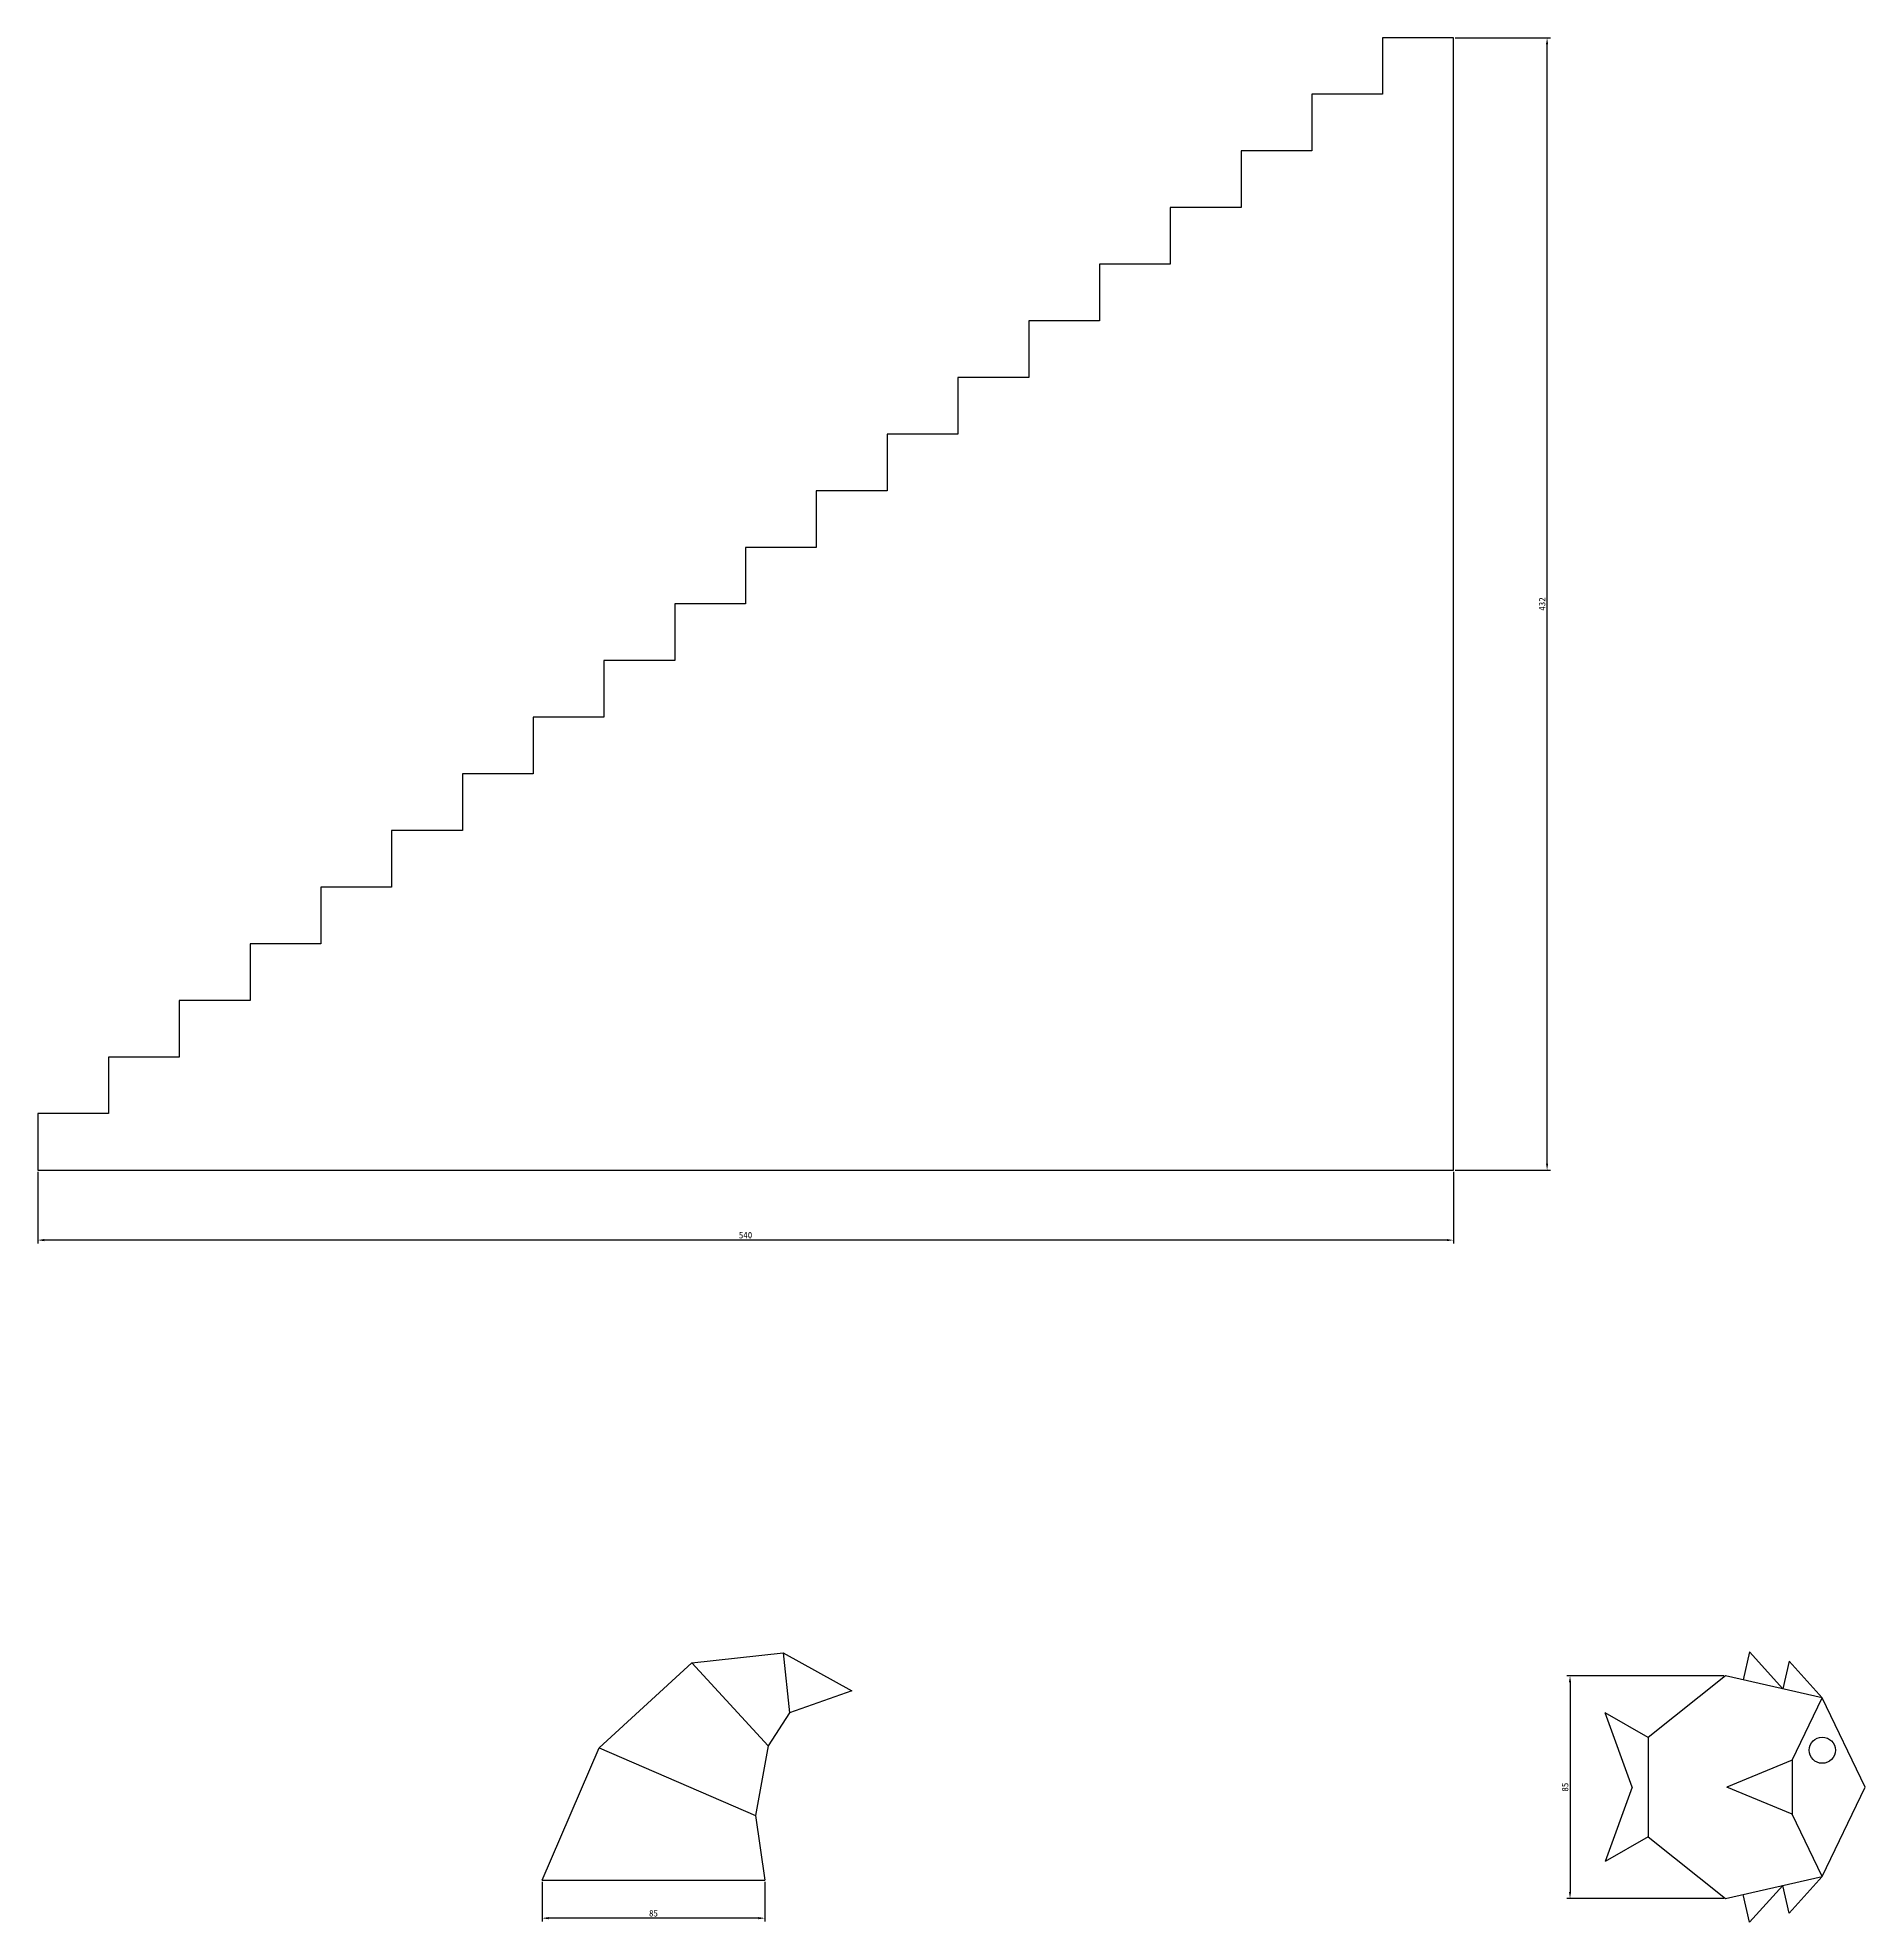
# Model space of a CAD drawing. Header units: millimetres. Extents: x 244 to 4336, y 1055 to 3448.
# Drawn here: x 2161 to 2859, y 2416 to 3135 of the extents above; entities that cross this region are included whole.
import ezdxf

# ---------------------------------------------------------------- set-up
doc = ezdxf.new("R2010")
doc.units = ezdxf.units.MM
doc.header["$LTSCALE"] = 0.5
doc.layers.add('DIM', color=1, linetype='Continuous')
doc.layers.add('STR', color=4, linetype='Continuous')
doc.dimstyles.new('ISO-25', dxfattribs={"dimtxt": 2.5, "dimasz": 2.5, "dimexe": 1.25, "dimexo": 0.625, "dimtad": 1, "dimtxsty": 'Standard', "dimcen": 2.5, "dimadec": 0, "dimazin": 0, "dimtfac": 1, "dimtmove": 0, "dimatfit": 3, "dimfxl": 1, "dimarcsym": 0})

# ---------------------------------------------------------------- blocks, each defined once
blk = doc.blocks.new('*D24')
at = {"layer": 'Defpoints', "color": 0, "transparency": 16777216}
for p in [(2161.42, 2702.55), (2701.42, 2702.55), (2161.42, 2675.92)]:
    blk.add_point(p, dxfattribs=at)
at = {"layer": 'DIM', "color": 0, "lineweight": -2, "transparency": 16777216}
for p, q in [((2161.42, 2701.93), (2161.42, 2674.67)), ((2701.42, 2701.93), (2701.42, 2674.67)), ((2698.92, 2675.92), (2163.92, 2675.92))]:
    blk.add_line(p, q, dxfattribs=at)
at = {"layer": 'DIM', "color": 0, "transparency": 16777216}
for points in [[(2163.92, 2676.34), (2163.92, 2675.51), (2161.42, 2675.92)], [(2698.92, 2676.34), (2698.92, 2675.51), (2701.42, 2675.92)]]:
    blk.add_solid(points, dxfattribs=at)
at = {"layer": 'DIM', "color": 0, "transparency": 16777216, "insert": (2431.42, 2677.8), "char_height": 2.5, "attachment_point": 5}
blk.add_mtext('540', dxfattribs=at)
blk = doc.blocks.new('*D25')
at = {"layer": 'Defpoints', "color": 0, "transparency": 16777216}
for p in [(2701.42, 3134.55), (2737.15, 3134.55), (2701.42, 2702.55)]:
    blk.add_point(p, dxfattribs=at)
at = {"layer": 'DIM', "color": 0, "lineweight": -2, "transparency": 16777216}
for p, q in [((2702.04, 3134.55), (2738.4, 3134.55)), ((2737.15, 2705.05), (2737.15, 3132.05)), ((2702.04, 2702.55), (2738.4, 2702.55))]:
    blk.add_line(p, q, dxfattribs=at)
at = {"layer": 'DIM', "color": 0, "transparency": 16777216}
for points in [[(2736.73, 3132.05), (2737.56, 3132.05), (2737.15, 3134.55)], [(2736.73, 2705.05), (2737.56, 2705.05), (2737.15, 2702.55)]]:
    blk.add_solid(points, dxfattribs=at)
at = {"layer": 'DIM', "color": 0, "transparency": 16777216, "insert": (2735.27, 2918.55), "char_height": 2.5, "attachment_point": 5, "rotation": 90}
blk.add_mtext('432', dxfattribs=at)
blk = doc.blocks.new('*D43')
at = {"layer": 'Defpoints', "color": 0, "transparency": 16777216}
for p in [(2805.24, 2509.77), (2745.9, 2424.77), (2805.24, 2424.77)]:
    blk.add_point(p, dxfattribs=at)
at = {"layer": 'DIM', "color": 0, "lineweight": -2, "transparency": 16777216}
for p, q in [((2804.61, 2509.77), (2744.65, 2509.77)), ((2745.9, 2507.27), (2745.9, 2427.27)), ((2804.61, 2424.77), (2744.65, 2424.77))]:
    blk.add_line(p, q, dxfattribs=at)
at = {"layer": 'DIM', "color": 0, "transparency": 16777216}
for points in [[(2745.48, 2507.27), (2746.32, 2507.27), (2745.9, 2509.77)], [(2745.48, 2427.27), (2746.32, 2427.27), (2745.9, 2424.77)]]:
    blk.add_solid(points, dxfattribs=at)
at = {"layer": 'DIM', "color": 0, "transparency": 16777216, "insert": (2744.03, 2467.27), "char_height": 2.5, "attachment_point": 5, "rotation": 90}
blk.add_mtext('85', dxfattribs=at)
blk = doc.blocks.new('*D45')
at = {"layer": 'Defpoints', "color": 0, "transparency": 16777216}
for p in [(2353.8, 2431.74), (2438.8, 2431.74), (2353.8, 2417.29)]:
    blk.add_point(p, dxfattribs=at)
at = {"layer": 'DIM', "color": 0, "lineweight": -2, "transparency": 16777216}
for p, q in [((2353.8, 2431.11), (2353.8, 2416.04)), ((2438.8, 2431.11), (2438.8, 2416.04)), ((2436.3, 2417.29), (2356.3, 2417.29))]:
    blk.add_line(p, q, dxfattribs=at)
at = {"layer": 'DIM', "color": 0, "transparency": 16777216}
for points in [[(2356.3, 2417.71), (2356.3, 2416.87), (2353.8, 2417.29)], [(2436.3, 2417.71), (2436.3, 2416.87), (2438.8, 2417.29)]]:
    blk.add_solid(points, dxfattribs=at)
at = {"layer": 'DIM', "color": 0, "transparency": 16777216, "insert": (2396.3, 2419.16), "char_height": 2.5, "attachment_point": 5}
blk.add_mtext('85', dxfattribs=at)

msp = doc.modelspace()

# ---------------------------------------------------------------- linework, layer by layer
at = {"layer": 'STR'}
for p, q in [((2701.417, 3134.552), (2674.417, 3134.552)), ((2674.417, 3134.552), (2674.417, 3112.952)), ((2701.417, 2702.552), (2701.417, 3134.552)), ((2647.417, 3112.952), (2647.417, 3091.352)), ((2674.417, 3112.952), (2647.417, 3112.952)), ((2647.417, 3091.352), (2620.417, 3091.352)), ((2620.417, 3091.352), (2620.417, 3069.752)), ((2620.417, 3069.752), (2593.417, 3069.752)), ((2593.417, 3069.752), (2593.417, 3048.152)), ((2593.417, 3048.152), (2566.417, 3048.152)), ((2566.417, 3048.152), (2566.417, 3026.552)), ((2539.417, 3026.552), (2539.417, 3004.952)), ((2566.417, 3026.552), (2539.417, 3026.552)), ((2539.417, 3004.952), (2512.417, 3004.952)), ((2512.417, 3004.952), (2512.417, 2983.352)), ((2485.417, 2983.352), (2485.417, 2961.752)), ((2512.417, 2983.352), (2485.417, 2983.352)), ((2485.417, 2961.752), (2458.417, 2961.752)), ((2458.417, 2961.752), (2458.417, 2940.152)), ((2458.417, 2940.152), (2431.417, 2940.152)), ((2431.417, 2940.152), (2431.417, 2918.552)), ((2404.417, 2918.552), (2404.417, 2896.952)), ((2431.417, 2918.552), (2404.417, 2918.552)), ((2404.417, 2896.952), (2377.417, 2896.952)), ((2377.417, 2896.952), (2377.417, 2875.352)), ((2350.417, 2875.352), (2350.417, 2853.752)), ((2377.417, 2875.352), (2350.417, 2875.352)), ((2350.417, 2853.752), (2323.417, 2853.752)), ((2323.417, 2853.752), (2323.417, 2832.152)), ((2296.417, 2832.152), (2296.417, 2810.552)), ((2323.417, 2832.152), (2296.417, 2832.152)), ((2296.417, 2810.552), (2269.417, 2810.552)), ((2269.417, 2810.552), (2269.417, 2788.952)), ((2269.417, 2788.952), (2242.417, 2788.952)), ((2242.417, 2788.952), (2242.417, 2767.352)), ((2242.417, 2767.352), (2215.417, 2767.352)), ((2215.417, 2767.352), (2215.417, 2745.752)), ((2188.417, 2745.752), (2188.417, 2724.152)), ((2215.417, 2745.752), (2188.417, 2745.752)), ((2188.417, 2724.152), (2161.417, 2724.152)), ((2161.417, 2724.152), (2161.417, 2702.552)), ((2161.417, 2702.552), (2701.417, 2702.552)), ((2410.929, 2514.723), (2445.725, 2518.505)), ((2445.725, 2518.505), (2448.21, 2495.64)), ((2445.725, 2518.505), (2471.996, 2504.021)), ((2814.322, 2518.822), (2811.907, 2508.245)), ((2827.013, 2504.797), (2814.322, 2518.822)), ((2375.591, 2482.239), (2410.929, 2514.723)), ((2410.929, 2514.723), (2440.03, 2483.066)), ((2805.238, 2509.767), (2775.662, 2486.182)), ((2842.118, 2501.35), (2805.238, 2509.767)), ((2829.427, 2515.374), (2827.013, 2504.797)), ((2842.118, 2501.35), (2829.427, 2515.374)), ((2471.996, 2504.021), (2448.21, 2495.64)), ((2448.21, 2495.64), (2440.03, 2483.066)), ((2775.662, 2486.182), (2759.282, 2495.639)), ((2769.608, 2467.267), (2759.282, 2495.639)), ((2830.688, 2477.616), (2842.118, 2501.35)), ((2858.531, 2467.267), (2842.118, 2501.35)), ((2353.803, 2431.739), (2375.591, 2482.239)), ((2375.591, 2482.239), (2435.273, 2456.489)), ((2440.03, 2483.066), (2435.273, 2456.489)), ((2775.662, 2486.182), (2775.662, 2448.353)), ((2830.688, 2477.616), (2805.705, 2467.267)), ((2830.688, 2477.616), (2830.688, 2456.919)), ((2769.608, 2467.267), (2759.282, 2438.896)), ((2830.688, 2456.919), (2805.705, 2467.267)), ((2842.118, 2433.185), (2858.531, 2467.267)), ((2435.273, 2456.489), (2438.803, 2431.739)), ((2842.118, 2433.185), (2830.688, 2456.919)), ((2775.662, 2448.353), (2759.282, 2438.896)), ((2775.662, 2448.353), (2805.238, 2424.767)), ((2353.803, 2431.739), (2438.803, 2431.739)), ((2805.238, 2424.767), (2842.118, 2433.185)), ((2827.013, 2429.737), (2814.322, 2415.713)), ((2829.427, 2419.161), (2827.013, 2429.737)), ((2842.118, 2433.185), (2829.427, 2419.161)), ((2814.322, 2415.713), (2811.907, 2426.29))]:
    msp.add_line(p, q, dxfattribs=at)
msp.add_circle((2842.118, 2481.35), 5, dxfattribs=at)

# ---------------------------------------------------------------- dimensions: what is measured, and where the dimension line sits
at = {"layer": 'DIM'}
for base, p1, p2, picture, middle in [((2737.146, 3134.552), (2701.417, 2702.552), (2701.417, 3134.552), '*D25', (2735.271, 2918.552)), ((2745.901, 2424.767), (2805.238, 2509.767), (2805.238, 2424.767), '*D43', (2744.026, 2467.267))]:
    dim = msp.add_linear_dim(base=base, p1=p1, p2=p2, angle=90, dimstyle='ISO-25', dxfattribs=at)
    dim.commit()
    dim.dimension.update_dxf_attribs({"geometry": picture, "text_midpoint": middle})
for base, p1, p2, picture, middle in [((2161.417, 2675.925), (2701.417, 2702.552), (2161.417, 2702.552), '*D24', (2431.417, 2677.8)), ((2353.803, 2417.289), (2438.803, 2431.739), (2353.803, 2431.739), '*D45', (2396.303, 2419.164))]:
    dim = msp.add_linear_dim(base=base, p1=p1, p2=p2, dimstyle='ISO-25', dxfattribs=at)
    dim.commit()
    dim.dimension.update_dxf_attribs({"geometry": picture, "text_midpoint": middle})

doc.saveas('drawing.dxf')
